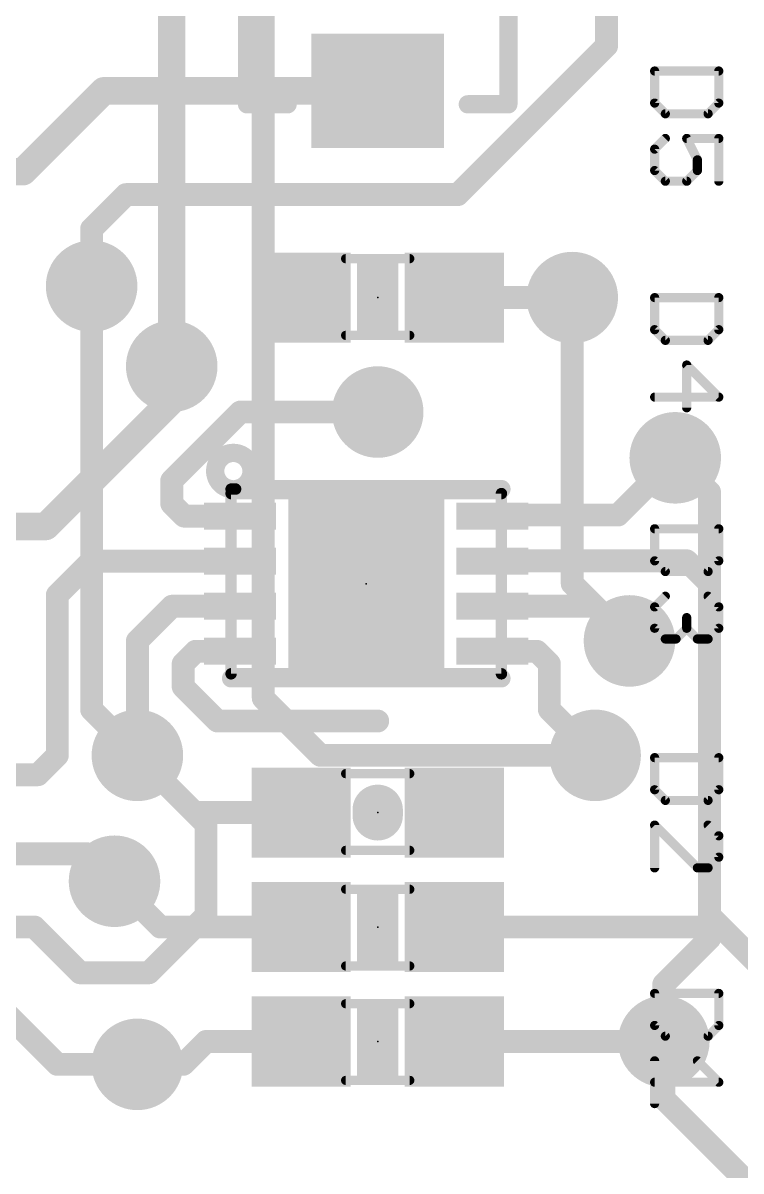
# Model space of a CAD drawing. Extents: x -30 to 77, y -16 to 37.
# Drawn here: x 20.19 to 28.16, y 4.91 to 17.65 of the extents above; entities that cross this region are included whole.
import ezdxf

# ---------------------------------------------------------------- set-up
doc = ezdxf.new("R2010")
doc.units = 0
for name, color, linetype in [('1', 12, 'CONTINUOUS'), ('16', 132, 'CONTINUOUS'), ('18', 110, 'CONTINUOUS'), ('21', 41, 'CONTINUOUS'), ('23', 53, 'CONTINUOUS'), ('51', 53, 'CONTINUOUS')]:
    doc.layers.add(name, color=color, linetype=linetype)

# ---------------------------------------------------------------- blocks, each defined once
blk = doc.blocks.new('RECT')
blk.add_solid([(-0.5, -0.5), (0.5, -0.5), (-0.5, 0.5), (0.5, 0.5)])
blk = doc.blocks.new('ROUNDV')
at = {"const_width": 0.5}
blk.add_lwpolyline([(0, -0.25, 1), (0, 0.25, 1), (0, -0.25)], format="xyb", dxfattribs=at)

msp = doc.modelspace()

# ---------------------------------------------------------------- linework, layer by layer
at = {"layer": '1'}
for points, const_width in [([(26.67, 19.558), (26.67, 17.399)], 0.254), ([(26.67, 17.399), (25.019, 15.748)], 0.254), ([(20.193, 16.002), (21.091, 16.9)], 0.3048), ([(24.13, 16.9), (21.091, 16.9)], 0.3048), ([(16.51, 16.002), (20.193, 16.002)], 0.3048), ([(21.336, 15.748), (20.955, 15.367)], 0.254), ([(25.019, 15.748), (21.336, 15.748)], 0.254), ([(20.955, 15.367), (20.955, 14.732)], 0.254), ([(24.98, 14.605), (26.289, 14.605)], 0.254), ([(21.844, 13.462), (21.844, 13.843)], 0.3048), ([(20.447, 12.065), (21.844, 13.462)], 0.3048), ([(21.844, 12.573), (22.606, 13.335)], 0.254), ([(22.606, 13.335), (24.13, 13.335)], 0.254), ([(26.797, 12.192), (27.432, 12.827)], 0.254), ([(21.844, 12.319), (21.844, 12.573)], 0.254), ([(21.983, 12.18), (21.844, 12.319)], 0.254), ([(22.603, 12.18), (21.983, 12.18)], 0.254), ([(25.415, 12.192), (25.403, 12.18)], 0.254), ([(25.415, 12.192), (26.797, 12.192)], 0.254), ([(19.685, 12.065), (20.447, 12.065)], 0.3048), ([(20.951, 11.68), (20.574, 11.303)], 0.254), ([(22.603, 11.68), (20.951, 11.68)], 0.254), ([(25.407, 11.684), (25.403, 11.68)], 0.254), ([(27.559, 11.684), (25.407, 11.684)], 0.254), ([(27.813, 11.43), (27.559, 11.684)], 0.254), ([(27.813, 7.747), (27.813, 11.43)], 0.254), ([(20.574, 9.525), (20.574, 11.303)], 0.254), ([(21.848, 11.18), (21.463, 10.795)], 0.254), ([(22.603, 11.18), (21.848, 11.18)], 0.254), ([(25.403, 11.18), (26.539, 11.18)], 0.254), ([(26.539, 11.18), (26.924, 10.795)], 0.254), ([(21.463, 10.795), (21.463, 9.525)], 0.254), ([(22.11, 10.68), (21.971, 10.541)], 0.254), ([(22.603, 10.68), (22.11, 10.68)], 0.254), ([(25.403, 10.68), (25.896, 10.68)], 0.254), ([(25.896, 10.68), (26.035, 10.541)], 0.254), ([(21.971, 10.541), (21.971, 10.287)], 0.254), ([(26.035, 10.541), (26.035, 10.033)], 0.254), ([(21.971, 10.287), (22.352, 9.906)], 0.254), ([(26.035, 10.033), (26.543, 9.525)], 0.254), ([(22.352, 9.906), (24.13, 9.906)], 0.254), ([(20.359, 9.31), (20.574, 9.525)], 0.254), ([(22.098, 8.89), (21.463, 9.525)], 0.254), ([(19.685, 9.31), (20.359, 9.31)], 0.254), ([(23.28, 8.89), (22.098, 8.89)], 0.254), ([(21.209, 8.128), (21.717, 7.62)], 0.254), ([(27.813, 7.747), (27.94, 7.62)], 0.254), ([(21.717, 7.62), (23.28, 7.62)], 0.254), ([(24.98, 7.62), (27.94, 7.62)], 0.254), ([(27.94, 7.62), (29.21, 6.35)], 0.254), ([(21.971, 6.096), (22.225, 6.35)], 0.254), ([(22.225, 6.35), (23.28, 6.35)], 0.254), ([(25.4, 6.35), (24.98, 6.35)], 0.254), ([(27.305, 6.35), (24.98, 6.35)], 0.254), ([(27.305, 5.715), (27.305, 6.35)], 0.254), ([(21.463, 6.096), (21.971, 6.096)], 0.254), ([(29.21, 3.81), (27.305, 5.715)], 0.254)]:
    msp.add_lwpolyline(points, dxfattribs=dict(at, const_width=const_width))
for points, const_width in [([(26.6065, 17.399, 1), (26.7335, 17.399)], 0.127), ([(26.7149, 17.3541, 1), (26.6251, 17.4439)], 0.127), ([(21.091, 16.9762, 1), (21.091, 16.8238)], 0.1524), ([(21.1449, 16.8461, 1), (21.0371, 16.9539)], 0.1524), ([(24.13, 16.8238, 1), (24.13, 16.9762)], 0.1524), ([(20.1391, 16.0559, 1), (20.2469, 15.9481)], 0.1524), ([(20.193, 15.9258, 1), (20.193, 16.0782)], 0.1524), ([(21.336, 15.8115, 1), (21.336, 15.6845)], 0.127), ([(21.3809, 15.7031, 1), (21.2911, 15.7929)], 0.127), ([(24.9741, 15.7929, 1), (25.0639, 15.7031)], 0.127), ([(25.019, 15.6845, 1), (25.019, 15.8115)], 0.127), ([(21.0185, 15.367, 1), (20.8915, 15.367)], 0.127), ([(20.9101, 15.4119, 1), (20.9999, 15.3221)], 0.127), ([(20.8915, 14.732, 1), (21.0185, 14.732)], 0.127), ([(24.98, 14.6685, 1), (24.98, 14.5415)], 0.127), ([(26.289, 14.5415, 1), (26.289, 14.6685)], 0.127), ([(21.9202, 13.843, 1), (21.7678, 13.843)], 0.1524), ([(21.7678, 13.462, 1), (21.9202, 13.462)], 0.1524), ([(21.8979, 13.4081, 1), (21.7901, 13.5159)], 0.1524), ([(22.606, 13.3985, 1), (22.606, 13.2715)], 0.127), ([(22.6509, 13.2901, 1), (22.5611, 13.3799)], 0.127), ([(24.13, 13.2715, 1), (24.13, 13.3985)], 0.127), ([(27.4769, 12.7821, 1), (27.3871, 12.8719)], 0.127), ([(21.9075, 12.573, 1), (21.7805, 12.573)], 0.127), ([(21.7991, 12.6179, 1), (21.8889, 12.5281)], 0.127), ([(21.8889, 12.3639, 1), (21.7991, 12.2741)], 0.127), ([(21.7805, 12.319, 1), (21.9075, 12.319)], 0.127), ([(21.983, 12.2435, 1), (21.983, 12.1165)], 0.127), ([(21.9381, 12.1351, 1), (22.0279, 12.2249)], 0.127), ([(22.603, 12.1165, 1), (22.603, 12.2435)], 0.127), ([(25.3581, 12.2249, 1), (25.4479, 12.1351)], 0.127), ([(25.415, 12.2555, 1), (25.415, 12.1285)], 0.127), ([(25.4599, 12.1471, 1), (25.3701, 12.2369)], 0.127), ([(26.7521, 12.2369, 1), (26.8419, 12.1471)], 0.127), ([(26.797, 12.1285, 1), (26.797, 12.2555)], 0.127), ([(20.3931, 12.1189, 1), (20.5009, 12.0111)], 0.1524), ([(20.447, 11.9888, 1), (20.447, 12.1412)], 0.1524), ([(20.951, 11.7435, 1), (20.951, 11.6165)], 0.127), ([(20.9959, 11.6351, 1), (20.9061, 11.7249)], 0.127), ([(22.603, 11.6165, 1), (22.603, 11.7435)], 0.127), ([(25.3581, 11.7249, 1), (25.4479, 11.6351)], 0.127), ([(25.407, 11.7475, 1), (25.407, 11.6205)], 0.127), ([(25.4519, 11.6391, 1), (25.3621, 11.7289)], 0.127), ([(27.6039, 11.7289, 1), (27.5141, 11.6391)], 0.127), ([(27.559, 11.6205, 1), (27.559, 11.7475)], 0.127), ([(27.8765, 11.43, 1), (27.7495, 11.43)], 0.127), ([(27.7681, 11.3851, 1), (27.8579, 11.4749)], 0.127), ([(20.6375, 11.303, 1), (20.5105, 11.303)], 0.127), ([(20.5291, 11.3479, 1), (20.6189, 11.2581)], 0.127), ([(21.848, 11.2435, 1), (21.848, 11.1165)], 0.127), ([(21.8929, 11.1351, 1), (21.8031, 11.2249)], 0.127), ([(22.603, 11.1165, 1), (22.603, 11.2435)], 0.127), ([(25.403, 11.2435, 1), (25.403, 11.1165)], 0.127), ([(26.5839, 11.2249, 1), (26.4941, 11.1351)], 0.127), ([(26.539, 11.1165, 1), (26.539, 11.2435)], 0.127), ([(21.5265, 10.795, 1), (21.3995, 10.795)], 0.127), ([(21.4181, 10.8399, 1), (21.5079, 10.7501)], 0.127), ([(26.8791, 10.7501, 1), (26.9689, 10.8399)], 0.127), ([(22.11, 10.7435, 1), (22.11, 10.6165)], 0.127), ([(22.1549, 10.6351, 1), (22.0651, 10.7249)], 0.127), ([(22.603, 10.6165, 1), (22.603, 10.7435)], 0.127), ([(25.403, 10.7435, 1), (25.403, 10.6165)], 0.127), ([(25.9409, 10.7249, 1), (25.8511, 10.6351)], 0.127), ([(25.896, 10.6165, 1), (25.896, 10.7435)], 0.127), ([(22.0345, 10.541, 1), (21.9075, 10.541)], 0.127), ([(21.9261, 10.5859, 1), (22.0159, 10.4961)], 0.127), ([(26.0985, 10.541, 1), (25.9715, 10.541)], 0.127), ([(25.9901, 10.4961, 1), (26.0799, 10.5859)], 0.127), ([(22.0159, 10.3319, 1), (21.9261, 10.2421)], 0.127), ([(21.9075, 10.287, 1), (22.0345, 10.287)], 0.127), ([(26.0799, 10.0779, 1), (25.9901, 9.9881)], 0.127), ([(25.9715, 10.033, 1), (26.0985, 10.033)], 0.127), ([(22.352, 9.9695, 1), (22.352, 9.8425)], 0.127), ([(22.3071, 9.8611, 1), (22.3969, 9.9509)], 0.127), ([(24.13, 9.8425, 1), (24.13, 9.9695)], 0.127), ([(20.5105, 9.525, 1), (20.6375, 9.525)], 0.127), ([(20.6189, 9.4801, 1), (20.5291, 9.5699)], 0.127), ([(21.5079, 9.5699, 1), (21.4181, 9.4801)], 0.127), ([(21.3995, 9.525, 1), (21.5265, 9.525)], 0.127), ([(26.4981, 9.4801, 1), (26.5879, 9.5699)], 0.127), ([(20.359, 9.2465, 1), (20.359, 9.3735)], 0.127), ([(20.3141, 9.3549, 1), (20.4039, 9.2651)], 0.127), ([(22.098, 8.9535, 1), (22.098, 8.8265)], 0.127), ([(22.0531, 8.8451, 1), (22.1429, 8.9349)], 0.127), ([(23.28, 8.8265, 1), (23.28, 8.9535)], 0.127), ([(21.2539, 8.1729, 1), (21.1641, 8.0831)], 0.127), ([(27.8579, 7.7919, 1), (27.7681, 7.7021)], 0.127), ([(27.7495, 7.747, 1), (27.8765, 7.747)], 0.127), ([(21.717, 7.6835, 1), (21.717, 7.5565)], 0.127), ([(21.6721, 7.5751, 1), (21.7619, 7.6649)], 0.127), ([(23.28, 7.5565, 1), (23.28, 7.6835)], 0.127), ([(24.98, 7.6835, 1), (24.98, 7.5565)], 0.127), ([(27.9849, 7.6649, 1), (27.8951, 7.5751)], 0.127), ([(27.8951, 7.5751, 1), (27.9849, 7.6649)], 0.127), ([(27.94, 7.5565, 1), (27.94, 7.6835)], 0.127), ([(22.225, 6.4135, 1), (22.225, 6.2865)], 0.127), ([(22.2699, 6.3051, 1), (22.1801, 6.3949)], 0.127), ([(23.28, 6.2865, 1), (23.28, 6.4135)], 0.127), ([(24.98, 6.4135, 1), (24.98, 6.2865)], 0.127), ([(24.98, 6.4135, 1), (24.98, 6.2865)], 0.127), ([(25.4, 6.2865, 1), (25.4, 6.4135)], 0.127), ([(27.3685, 6.35, 1), (27.2415, 6.35)], 0.127), ([(27.305, 6.2865, 1), (27.305, 6.4135)], 0.127), ([(21.463, 6.1595, 1), (21.463, 6.0325)], 0.127), ([(21.9261, 6.1409, 1), (22.0159, 6.0511)], 0.127), ([(21.971, 6.0325, 1), (21.971, 6.1595)], 0.127), ([(27.3499, 5.7599, 1), (27.2601, 5.6701)], 0.127), ([(27.2415, 5.715, 1), (27.3685, 5.715)], 0.127)]:
    msp.add_lwpolyline(points, format="xyb", dxfattribs=dict(at, const_width=const_width))
at = {"layer": '16'}
for points, const_width in [([(21.844, 13.843), (21.844, 19.304)], 0.3048), ([(22.86, 10.16), (22.86, 19.05)], 0.254), ([(20.955, 14.732), (20.955, 10.033)], 0.254), ([(26.289, 11.43), (26.289, 14.605)], 0.254), ([(27.813, 12.446), (27.432, 12.827)], 0.254), ([(27.813, 7.493), (27.813, 12.446)], 0.254), ([(26.924, 10.795), (26.289, 11.43)], 0.254), ([(23.495, 9.525), (22.86, 10.16)], 0.254), ([(20.955, 10.033), (21.463, 9.525)], 0.254), ([(22.225, 8.763), (21.463, 9.525)], 0.254), ([(26.543, 9.525), (23.495, 9.525)], 0.254), ([(22.225, 7.747), (22.225, 8.763)], 0.254), ([(19.05, 8.4328), (20.9042, 8.4328)], 0.254), ([(20.9042, 8.4328), (21.209, 8.128)], 0.254), ([(21.59, 7.112), (22.225, 7.747)], 0.254), ([(19.05, 7.62), (20.32, 7.62)], 0.254), ([(20.32, 7.62), (20.828, 7.112)], 0.254), ([(27.305, 6.985), (27.813, 7.493)], 0.254), ([(20.828, 7.112), (21.59, 7.112)], 0.254), ([(27.305, 6.35), (27.305, 6.985)], 0.254), ([(19.8628, 6.8072), (20.574, 6.096)], 0.254), ([(20.574, 6.096), (21.463, 6.096)], 0.254)]:
    msp.add_lwpolyline(points, dxfattribs=dict(at, const_width=const_width))
for points, const_width in [([(21.0185, 14.732, 1), (20.8915, 14.732)], 0.127), ([(26.3525, 14.605, 1), (26.2255, 14.605)], 0.127), ([(21.7678, 13.843, 1), (21.9202, 13.843)], 0.1524), ([(27.4769, 12.8719, 1), (27.3871, 12.7821)], 0.127), ([(27.8765, 12.446, 1), (27.7495, 12.446)], 0.127), ([(27.7681, 12.4011, 1), (27.8579, 12.4909)], 0.127), ([(26.3339, 11.4749, 1), (26.2441, 11.3851)], 0.127), ([(26.2255, 11.43, 1), (26.3525, 11.43)], 0.127), ([(26.8791, 10.7501, 1), (26.9689, 10.8399)], 0.127), ([(22.9049, 10.2049, 1), (22.8151, 10.1151)], 0.127), ([(22.7965, 10.16, 1), (22.9235, 10.16)], 0.127), ([(20.9999, 10.0779, 1), (20.9101, 9.9881)], 0.127), ([(20.8915, 10.033, 1), (21.0185, 10.033)], 0.127), ([(21.5079, 9.5699, 1), (21.4181, 9.4801)], 0.127), ([(21.4181, 9.4801, 1), (21.5079, 9.5699)], 0.127), ([(23.495, 9.5885, 1), (23.495, 9.4615)], 0.127), ([(23.4501, 9.4801, 1), (23.5399, 9.5699)], 0.127), ([(26.543, 9.4615, 1), (26.543, 9.5885)], 0.127), ([(22.2885, 8.763, 1), (22.1615, 8.763)], 0.127), ([(22.1801, 8.7181, 1), (22.2699, 8.8079)], 0.127), ([(20.9491, 8.4777, 1), (20.8593, 8.3879)], 0.127), ([(20.9042, 8.3693, 1), (20.9042, 8.4963)], 0.127), ([(21.1641, 8.0831, 1), (21.2539, 8.1729)], 0.127), ([(22.1615, 7.747, 1), (22.2885, 7.747)], 0.127), ([(22.2699, 7.7021, 1), (22.1801, 7.7919)], 0.127), ([(20.3649, 7.6649, 1), (20.2751, 7.5751)], 0.127), ([(20.32, 7.5565, 1), (20.32, 7.6835)], 0.127), ([(27.7495, 7.493, 1), (27.8765, 7.493)], 0.127), ([(27.8579, 7.4481, 1), (27.7681, 7.5379)], 0.127), ([(20.828, 7.1755, 1), (20.828, 7.0485)], 0.127), ([(20.7831, 7.0671, 1), (20.8729, 7.1569)], 0.127), ([(21.5451, 7.1569, 1), (21.6349, 7.0671)], 0.127), ([(21.59, 7.0485, 1), (21.59, 7.1755)], 0.127), ([(27.3685, 6.985, 1), (27.2415, 6.985)], 0.127), ([(27.2601, 7.0299, 1), (27.3499, 6.9401)], 0.127), ([(27.2415, 6.35, 1), (27.3685, 6.35)], 0.127), ([(20.574, 6.1595, 1), (20.574, 6.0325)], 0.127), ([(20.5291, 6.0511, 1), (20.6189, 6.1409)], 0.127), ([(21.463, 6.0325, 1), (21.463, 6.1595)], 0.127)]:
    msp.add_lwpolyline(points, format="xyb", dxfattribs=dict(at, const_width=const_width))
at = {"layer": '21'}
for points, const_width in [([(22.68, 16.75), (22.68, 21.35)], 0.2032), ([(25.58, 21.35), (25.58, 16.75)], 0.2032), ([(23.13, 16.75), (22.68, 16.75)], 0.2032), ([(25.58, 16.75), (25.13, 16.75)], 0.2032), ([(22.503, 12.48), (22.553, 12.48)], 0.127), ([(22.553, 12.48), (25.503, 12.48)], 0.2032), ([(22.503, 10.38), (25.503, 10.38)], 0.2032), ([(24.13, 8.9205), (24.13, 8.8595)], 0.5588)]:
    msp.add_lwpolyline(points, dxfattribs=dict(at, const_width=const_width))
for points, const_width in [([(22.68, 16.8008, 1), (22.68, 16.6992)], 0.1016), ([(23.13, 16.6992, 1), (23.13, 16.8008)], 0.1016), ([(25.13, 16.8008, 1), (25.13, 16.6992)], 0.1016), ([(25.58, 16.6992, 1), (25.58, 16.8008)], 0.1016), ([(22.6292, 16.75, 1), (22.7308, 16.75)], 0.1016), ([(25.5292, 16.75, 1), (25.6308, 16.75)], 0.1016), ([(22.553, 12.48, 16.0623), (22.503, 12.48)], 0.2032), ([(22.503, 12.5118, 1), (22.503, 12.4482)], 0.0635), ([(22.4967, 12.4296, 1), (22.5093, 12.5304)], 0.1016), ([(22.553, 12.5308, 1), (22.553, 12.4292)], 0.1016), ([(22.5467, 12.5304, 1), (22.5593, 12.4296)], 0.1016), ([(22.553, 12.4482, 1), (22.553, 12.5118)], 0.0635), ([(25.503, 12.4292, 1), (25.503, 12.5308)], 0.1016), ([(22.503, 10.4308, 1), (22.503, 10.3292)], 0.1016), ([(25.503, 10.3292, 1), (25.503, 10.4308)], 0.1016), ([(24.2697, 8.9205, 1), (23.9903, 8.9205)], 0.2794), ([(23.9903, 8.8595, 1), (24.2697, 8.8595)], 0.2794)]:
    msp.add_lwpolyline(points, format="xyb", dxfattribs=dict(at, const_width=const_width))
at = {"layer": '23'}
for p in [(24.13, 14.605), (24.003, 11.43), (24.13, 8.89), (24.13, 7.62), (24.13, 6.35)]:
    msp.add_point(p, dxfattribs=at)
at = {"layer": '51'}
for points, const_width in [([(27.9152, 17.1196), (27.2034, 17.1196)], 0.1016), ([(27.2034, 17.1196), (27.2034, 16.7637)], 0.1016), ([(27.9152, 16.7637), (27.9152, 17.1196)], 0.1016), ([(27.2034, 16.7637), (27.322, 16.6451)], 0.1016), ([(27.322, 16.6451), (27.7966, 16.6451)], 0.1016), ([(27.7966, 16.6451), (27.9152, 16.7637)], 0.1016), ([(27.2034, 16.2525), (27.322, 16.3712)], 0.1016), ([(27.9152, 16.3712), (27.5593, 16.3712)], 0.1016), ([(27.5593, 16.3712), (27.6779, 16.1339)], 0.1016), ([(27.9152, 15.8966), (27.9152, 16.3712)], 0.1016), ([(27.2034, 16.0153), (27.2034, 16.2525)], 0.1016), ([(27.6779, 16.1339), (27.6779, 16.0153)], 0.1016), ([(27.322, 15.8966), (27.2034, 16.0153)], 0.1016), ([(27.6779, 16.0153), (27.5593, 15.8966)], 0.1016), ([(27.5593, 15.8966), (27.322, 15.8966)], 0.1016), ([(23.774, 15.037), (24.486, 15.037)], 0.1016), ([(27.9152, 14.605), (27.2034, 14.605)], 0.1016), ([(27.2034, 14.605), (27.2034, 14.2491)], 0.1016), ([(27.9152, 14.2491), (27.9152, 14.605)], 0.1016), ([(27.2034, 14.2491), (27.322, 14.1305)], 0.1016), ([(27.7966, 14.1305), (27.9152, 14.2491)], 0.1016), ([(23.774, 14.186), (24.486, 14.186)], 0.1016), ([(27.322, 14.1305), (27.7966, 14.1305)], 0.1016), ([(27.9152, 13.5007), (27.5593, 13.8566)], 0.1016), ([(27.5593, 13.8566), (27.5593, 13.382)], 0.1016), ([(27.2034, 13.5007), (27.9152, 13.5007)], 0.1016), ([(22.503, 12.43), (22.503, 10.43)], 0.127), ([(25.503, 12.43), (22.503, 12.43)], 0.127), ([(25.503, 10.43), (25.503, 12.43)], 0.127), ([(27.9152, 12.0396), (27.2034, 12.0396)], 0.1016), ([(27.2034, 12.0396), (27.2034, 11.6837)], 0.1016), ([(27.9152, 11.6837), (27.9152, 12.0396)], 0.1016), ([(27.2034, 11.6837), (27.322, 11.5651)], 0.1016), ([(27.7966, 11.5651), (27.9152, 11.6837)], 0.1016), ([(27.322, 11.5651), (27.7966, 11.5651)], 0.1016), ([(27.2034, 11.1726), (27.322, 11.2912)], 0.1016), ([(27.7966, 11.2912), (27.9152, 11.1726)], 0.1016), ([(27.2034, 10.9353), (27.2034, 11.1726)], 0.1016), ([(27.9152, 11.1726), (27.9152, 10.9353)], 0.1016), ([(27.5593, 10.9353), (27.5593, 11.0539)], 0.1016), ([(27.322, 10.8166), (27.2034, 10.9353)], 0.1016), ([(27.5593, 10.9353), (27.4407, 10.8166)], 0.1016), ([(27.6779, 10.8166), (27.5593, 10.9353)], 0.1016), ([(27.9152, 10.9353), (27.7966, 10.8166)], 0.1016), ([(27.4407, 10.8166), (27.322, 10.8166)], 0.1016), ([(27.7966, 10.8166), (27.6779, 10.8166)], 0.1016), ([(22.503, 10.43), (25.503, 10.43)], 0.127), ([(27.9152, 9.4996), (27.2034, 9.4996)], 0.1016), ([(27.2034, 9.4996), (27.2034, 9.1437)], 0.1016), ([(27.9152, 9.1437), (27.9152, 9.4996)], 0.1016), ([(23.774, 9.322), (24.486, 9.322)], 0.1016), ([(27.2034, 9.1437), (27.322, 9.0251)], 0.1016), ([(27.7966, 9.0251), (27.9152, 9.1437)], 0.1016), ([(27.322, 9.0251), (27.7966, 9.0251)], 0.1016), ([(27.2034, 8.2766), (27.2034, 8.7512)], 0.1016), ([(27.2034, 8.7512), (27.6779, 8.2766)], 0.1016), ([(27.9152, 8.6326), (27.7966, 8.7512)], 0.1016), ([(27.9152, 8.3953), (27.9152, 8.6326)], 0.1016), ([(23.774, 8.471), (24.486, 8.471)], 0.1016), ([(27.7966, 8.2766), (27.9152, 8.3953)], 0.1016), ([(27.6779, 8.2766), (27.7966, 8.2766)], 0.1016), ([(24.486, 8.039), (23.774, 8.039)], 0.1016), ([(24.486, 7.188), (23.774, 7.188)], 0.1016), ([(27.9152, 6.8834), (27.2034, 6.8834)], 0.1016), ([(27.2034, 6.8834), (27.2034, 6.5275)], 0.1016), ([(27.9152, 6.5275), (27.9152, 6.8834)], 0.1016), ([(24.486, 6.769), (23.774, 6.769)], 0.1016), ([(27.2034, 6.5275), (27.322, 6.4089)], 0.1016), ([(27.7966, 6.4089), (27.9152, 6.5275)], 0.1016), ([(27.322, 6.4089), (27.7966, 6.4089)], 0.1016), ([(27.2034, 6.135), (27.2034, 5.6604)], 0.1016), ([(27.6779, 6.135), (27.9152, 5.8977)], 0.1016), ([(24.486, 5.918), (23.774, 5.918)], 0.1016), ([(27.9152, 5.8977), (27.2034, 5.8977)], 0.1016)]:
    msp.add_lwpolyline(points, dxfattribs=dict(at, const_width=const_width))
for points, const_width in [([(27.2034, 17.145, 1), (27.2034, 17.0942)], 0.0508), ([(27.2288, 17.1196, 1), (27.178, 17.1196)], 0.0508), ([(27.9406, 17.1196, 1), (27.8898, 17.1196)], 0.0508), ([(27.9152, 17.0942, 1), (27.9152, 17.145)], 0.0508), ([(27.2214, 16.7817, 1), (27.1854, 16.7457)], 0.0508), ([(27.178, 16.7637, 1), (27.2288, 16.7637)], 0.0508), ([(27.322, 16.6705, 1), (27.322, 16.6197)], 0.0508), ([(27.7966, 16.6197, 1), (27.7966, 16.6705)], 0.0508), ([(27.8898, 16.7637, 1), (27.9406, 16.7637)], 0.0508), ([(27.9332, 16.7457, 1), (27.8972, 16.7817)], 0.0508), ([(27.3041, 16.6271, 1), (27.34, 16.663)], 0.0508), ([(27.7786, 16.663, 1), (27.8145, 16.6271)], 0.0508), ([(27.34, 16.3532, 1), (27.3041, 16.3891)], 0.0508), ([(27.5593, 16.3966, 1), (27.5593, 16.3458)], 0.0508), ([(27.582, 16.3825, 1), (27.5366, 16.3598)], 0.0508), ([(27.9406, 16.3712, 1), (27.8898, 16.3712)], 0.0508), ([(27.9152, 16.3458, 1), (27.9152, 16.3966)], 0.0508), ([(27.2288, 16.2525, 1), (27.178, 16.2525)], 0.0508), ([(27.1854, 16.2705, 1), (27.2214, 16.2346)], 0.0508), ([(27.7033, 16.1339, 1), (27.6525, 16.1339)], 0.0508), ([(27.2214, 16.0332, 1), (27.1854, 15.9973)], 0.0508), ([(27.6552, 16.1226, 1), (27.7007, 16.1453)], 0.0508), ([(27.6959, 15.9973, 1), (27.66, 16.0332)], 0.0508), ([(27.178, 16.0153, 1), (27.2288, 16.0153)], 0.0508), ([(27.322, 15.922, 1), (27.322, 15.8712)], 0.0508), ([(27.3041, 15.8787, 1), (27.34, 15.9146)], 0.0508), ([(27.5413, 15.9146, 1), (27.5773, 15.8787)], 0.0508), ([(27.5593, 15.8712, 1), (27.5593, 15.922)], 0.0508), ([(27.6525, 16.0153, 1), (27.7033, 16.0153)], 0.0508), ([(27.8898, 15.8966, 1), (27.9406, 15.8966)], 0.0508), ([(23.774, 15.0624, 1), (23.774, 15.0116)], 0.0508), ([(24.486, 15.0116, 1), (24.486, 15.0624)], 0.0508), ([(27.2034, 14.6304, 1), (27.2034, 14.5796)], 0.0508), ([(27.2288, 14.605, 1), (27.178, 14.605)], 0.0508), ([(27.9406, 14.605, 1), (27.8898, 14.605)], 0.0508), ([(27.9152, 14.5796, 1), (27.9152, 14.6304)], 0.0508), ([(27.2214, 14.2671, 1), (27.1854, 14.2311)], 0.0508), ([(27.178, 14.2491, 1), (27.2288, 14.2491)], 0.0508), ([(27.8898, 14.2491, 1), (27.9406, 14.2491)], 0.0508), ([(27.9332, 14.2311, 1), (27.8972, 14.2671)], 0.0508), ([(23.774, 14.2114, 1), (23.774, 14.1606)], 0.0508), ([(24.486, 14.1606, 1), (24.486, 14.2114)], 0.0508), ([(27.322, 14.1559, 1), (27.322, 14.1051)], 0.0508), ([(27.3041, 14.1125, 1), (27.34, 14.1484)], 0.0508), ([(27.7786, 14.1484, 1), (27.8145, 14.1125)], 0.0508), ([(27.7966, 14.1051, 1), (27.7966, 14.1559)], 0.0508), ([(27.5773, 13.8745, 1), (27.5413, 13.8386)], 0.0508), ([(27.5847, 13.8566, 1), (27.5339, 13.8566)], 0.0508), ([(27.2034, 13.5261, 1), (27.2034, 13.4753)], 0.0508), ([(27.8972, 13.4827, 1), (27.9332, 13.5186)], 0.0508), ([(27.9152, 13.4753, 1), (27.9152, 13.5261)], 0.0508), ([(27.5339, 13.382, 1), (27.5847, 13.382)], 0.0508), ([(22.503, 12.4618, 1), (22.503, 12.3982)], 0.0635), ([(22.5347, 12.43, 1), (22.4713, 12.43)], 0.0635), ([(25.5347, 12.43, 1), (25.4713, 12.43)], 0.0635), ([(25.503, 12.3982, 1), (25.503, 12.4618)], 0.0635), ([(27.2034, 12.065, 1), (27.2034, 12.0142)], 0.0508), ([(27.2288, 12.0396, 1), (27.178, 12.0396)], 0.0508), ([(27.9406, 12.0396, 1), (27.8898, 12.0396)], 0.0508), ([(27.9152, 12.0142, 1), (27.9152, 12.065)], 0.0508), ([(27.2214, 11.7017, 1), (27.1854, 11.6657)], 0.0508), ([(27.9332, 11.6657, 1), (27.8972, 11.7017)], 0.0508), ([(27.178, 11.6837, 1), (27.2288, 11.6837)], 0.0508), ([(27.322, 11.5905, 1), (27.322, 11.5397)], 0.0508), ([(27.3041, 11.5471, 1), (27.34, 11.583)], 0.0508), ([(27.7786, 11.583, 1), (27.8145, 11.5471)], 0.0508), ([(27.7966, 11.5397, 1), (27.7966, 11.5905)], 0.0508), ([(27.8898, 11.6837, 1), (27.9406, 11.6837)], 0.0508), ([(27.34, 11.2732, 1), (27.3041, 11.3091)], 0.0508), ([(27.8145, 11.3091, 1), (27.7786, 11.2732)], 0.0508), ([(27.2288, 11.1726, 1), (27.178, 11.1726)], 0.0508), ([(27.1854, 11.1905, 1), (27.2214, 11.1546)], 0.0508), ([(27.9406, 11.1726, 1), (27.8898, 11.1726)], 0.0508), ([(27.8972, 11.1546, 1), (27.9332, 11.1905)], 0.0508), ([(27.5847, 11.0539, 1), (27.5339, 11.0539)], 0.0508), ([(27.2214, 10.9532, 1), (27.1854, 10.9173)], 0.0508), ([(27.178, 10.9353, 1), (27.2288, 10.9353)], 0.0508), ([(27.5773, 10.9532, 1), (27.5413, 10.9173)], 0.0508), ([(27.5339, 10.9353, 1), (27.5847, 10.9353)], 0.0508), ([(27.5773, 10.9173, 1), (27.5413, 10.9532)], 0.0508), ([(27.8898, 10.9353, 1), (27.9406, 10.9353)], 0.0508), ([(27.9332, 10.9173, 1), (27.8972, 10.9532)], 0.0508), ([(27.322, 10.842, 1), (27.322, 10.7912)], 0.0508), ([(27.3041, 10.7987, 1), (27.34, 10.8346)], 0.0508), ([(27.4227, 10.8346, 1), (27.4586, 10.7987)], 0.0508), ([(27.4407, 10.7912, 1), (27.4407, 10.842)], 0.0508), ([(27.6779, 10.842, 1), (27.6779, 10.7912)], 0.0508), ([(27.66, 10.7987, 1), (27.6959, 10.8346)], 0.0508), ([(27.7786, 10.8346, 1), (27.8145, 10.7987)], 0.0508), ([(27.7966, 10.7912, 1), (27.7966, 10.842)], 0.0508), ([(22.503, 10.4618, 1), (22.503, 10.3982)], 0.0635), ([(22.4713, 10.43, 1), (22.5347, 10.43)], 0.0635), ([(25.4713, 10.43, 1), (25.5347, 10.43)], 0.0635), ([(25.503, 10.3982, 1), (25.503, 10.4618)], 0.0635), ([(27.2034, 9.525, 1), (27.2034, 9.4742)], 0.0508), ([(27.2288, 9.4996, 1), (27.178, 9.4996)], 0.0508), ([(27.9406, 9.4996, 1), (27.8898, 9.4996)], 0.0508), ([(27.9152, 9.4742, 1), (27.9152, 9.525)], 0.0508), ([(23.774, 9.3474, 1), (23.774, 9.2966)], 0.0508), ([(24.486, 9.2966, 1), (24.486, 9.3474)], 0.0508), ([(27.2214, 9.1617, 1), (27.1854, 9.1257)], 0.0508), ([(27.9332, 9.1257, 1), (27.8972, 9.1617)], 0.0508), ([(27.178, 9.1437, 1), (27.2288, 9.1437)], 0.0508), ([(27.322, 9.0505, 1), (27.322, 8.9997)], 0.0508), ([(27.3041, 9.0071, 1), (27.34, 9.043)], 0.0508), ([(27.7786, 9.043, 1), (27.8145, 9.0071)], 0.0508), ([(27.7966, 8.9997, 1), (27.7966, 9.0505)], 0.0508), ([(27.8898, 9.1437, 1), (27.9406, 9.1437)], 0.0508), ([(27.2288, 8.7512, 1), (27.178, 8.7512)], 0.0508), ([(27.2214, 8.7691, 1), (27.1854, 8.7332)], 0.0508), ([(27.8145, 8.7691, 1), (27.7786, 8.7332)], 0.0508), ([(27.9406, 8.6326, 1), (27.8898, 8.6326)], 0.0508), ([(27.8972, 8.6146, 1), (27.9332, 8.6505)], 0.0508), ([(23.774, 8.4964, 1), (23.774, 8.4456)], 0.0508), ([(24.486, 8.4456, 1), (24.486, 8.4964)], 0.0508), ([(27.8898, 8.3953, 1), (27.9406, 8.3953)], 0.0508), ([(27.9332, 8.3773, 1), (27.8972, 8.4132)], 0.0508), ([(27.178, 8.2766, 1), (27.2288, 8.2766)], 0.0508), ([(27.6779, 8.302, 1), (27.6779, 8.2512)], 0.0508), ([(27.66, 8.2587, 1), (27.6959, 8.2946)], 0.0508), ([(27.7786, 8.2946, 1), (27.8145, 8.2587)], 0.0508), ([(27.7966, 8.2512, 1), (27.7966, 8.302)], 0.0508), ([(23.774, 8.0644, 1), (23.774, 8.0136)], 0.0508), ([(24.486, 8.0136, 1), (24.486, 8.0644)], 0.0508), ([(23.774, 7.2134, 1), (23.774, 7.1626)], 0.0508), ([(24.486, 7.1626, 1), (24.486, 7.2134)], 0.0508), ([(27.2034, 6.9088, 1), (27.2034, 6.858)], 0.0508), ([(27.2288, 6.8834, 1), (27.178, 6.8834)], 0.0508), ([(27.9406, 6.8834, 1), (27.8898, 6.8834)], 0.0508), ([(27.9152, 6.858, 1), (27.9152, 6.9088)], 0.0508), ([(23.774, 6.7944, 1), (23.774, 6.7436)], 0.0508), ([(24.486, 6.7436, 1), (24.486, 6.7944)], 0.0508), ([(27.2214, 6.5455, 1), (27.1854, 6.5095)], 0.0508), ([(27.178, 6.5275, 1), (27.2288, 6.5275)], 0.0508), ([(27.8898, 6.5275, 1), (27.9406, 6.5275)], 0.0508), ([(27.9332, 6.5095, 1), (27.8972, 6.5455)], 0.0508), ([(27.322, 6.4343, 1), (27.322, 6.3835)], 0.0508), ([(27.3041, 6.3909, 1), (27.34, 6.4268)], 0.0508), ([(27.7786, 6.4268, 1), (27.8145, 6.3909)], 0.0508), ([(27.7966, 6.3835, 1), (27.7966, 6.4343)], 0.0508), ([(27.2288, 6.135, 1), (27.178, 6.135)], 0.0508), ([(27.6959, 6.1529, 1), (27.66, 6.117)], 0.0508), ([(23.774, 5.9434, 1), (23.774, 5.8926)], 0.0508), ([(24.486, 5.8926, 1), (24.486, 5.9434)], 0.0508), ([(27.2034, 5.9231, 1), (27.2034, 5.8723)], 0.0508), ([(27.8972, 5.8798, 1), (27.9332, 5.9157)], 0.0508), ([(27.9152, 5.8723, 1), (27.9152, 5.9231)], 0.0508), ([(27.178, 5.6604, 1), (27.2288, 5.6604)], 0.0508)]:
    msp.add_lwpolyline(points, format="xyb", dxfattribs=dict(at, const_width=const_width))

# ---------------------------------------------------------------- block references
at = {"layer": '1', "xscale": 1.27, "yscale": 1.47, "rotation": 270}
msp.add_blockref('RECT', (24.13, 16.9), dxfattribs=at)
at = {"layer": '1', "xscale": 1.1}
for p in [(23.28, 14.605), (24.98, 14.605), (23.28, 8.89), (24.98, 8.89)]:
    msp.add_blockref('RECT', p, dxfattribs=at)
at = {"layer": '1'}
for p, xscale, yscale in [((24.003, 11.43), 1.73, 1.88), ((22.603, 12.18), 0.8, 0.3), ((25.403, 12.18), 0.8, 0.3), ((22.603, 11.68), 0.8, 0.3), ((25.403, 11.68), 0.8, 0.3), ((22.603, 11.18), 0.8, 0.3), ((25.403, 11.18), 0.8, 0.3), ((22.603, 10.68), 0.8, 0.3), ((25.403, 10.68), 0.8, 0.3)]:
    msp.add_blockref('RECT', p, dxfattribs=dict(at, xscale=xscale, yscale=yscale))
at = {"layer": '1', "xscale": 1.1, "rotation": 180}
for p in [(23.28, 7.62), (24.98, 7.62), (23.28, 6.35), (24.98, 6.35)]:
    msp.add_blockref('RECT', p, dxfattribs=at)
at = {"layer": '18', "xscale": 1.016, "yscale": 1.016}
for p in [(20.955, 14.732), (20.955, 14.732), (26.289, 14.605), (26.289, 14.605), (21.844, 13.843), (21.844, 13.843), (24.13, 13.335), (24.13, 13.335), (27.432, 12.827), (27.432, 12.827), (26.924, 10.795), (26.924, 10.795), (21.463, 9.525), (21.463, 9.525), (26.543, 9.525), (26.543, 9.525), (21.209, 8.128), (21.209, 8.128), (27.305, 6.35), (27.305, 6.35), (21.463, 6.096), (21.463, 6.096)]:
    msp.add_blockref('ROUNDV', p, dxfattribs=at)
at = {"layer": '21', "xscale": 0.4572, "yscale": 0.762}
msp.add_blockref('RECT', (24.13, 14.605), dxfattribs=at)
at = {"layer": '21', "xscale": 0.4572, "yscale": 0.762, "rotation": 180}
for p in [(24.13, 7.62), (24.13, 6.35)]:
    msp.add_blockref('RECT', p, dxfattribs=at)
at = {"layer": '51', "xscale": 0.5001, "yscale": 0.95}
for p in [(23.5419, 14.6101), (24.7103, 14.6101), (23.5419, 8.8951), (24.7103, 8.8951)]:
    msp.add_blockref('RECT', p, dxfattribs=at)
at = {"layer": '51', "xscale": 0.5001, "yscale": 0.95, "rotation": 180}
for p in [(23.5497, 7.6149), (24.7182, 7.6149), (23.5497, 6.3449), (24.7182, 6.3449)]:
    msp.add_blockref('RECT', p, dxfattribs=at)

doc.saveas('drawing.dxf')
